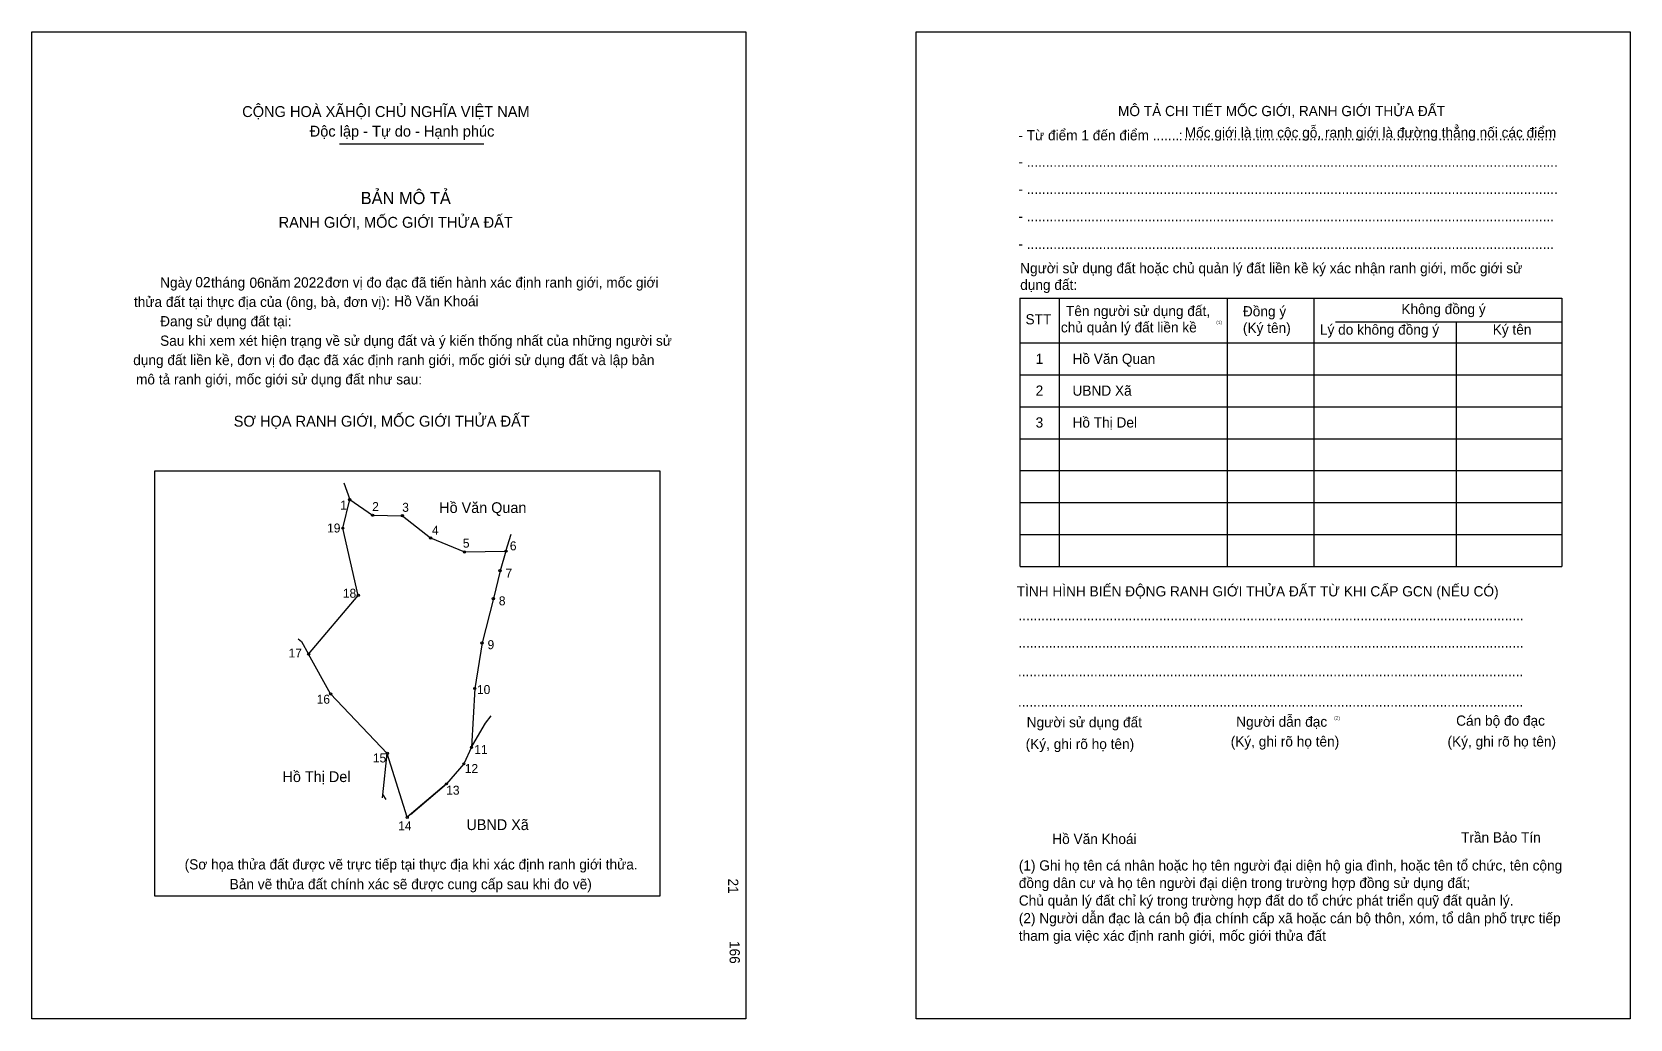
# Model space of a CAD drawing. Extents: x 546215 to 547290, y 1825000 to 1825664.
import ezdxf

# ---------------------------------------------------------------- set-up
doc = ezdxf.new("R2010")
doc.units = 0
for name, color, linetype in [('bmtKhungInTrang1', 7, 'Continuous'), ('bmtKhungInTrang2', 7, 'Continuous'), ('bmtNoiDung', 7, 'Continuous'), ('bmtTemplate', 7, 'Continuous'), ('CanhThua', 7, 'Continuous'), ('MocDinhThua', 7, 'Continuous'), ('RauThua', 7, 'Continuous'), ('SoHieuDinhThua', 7, 'Continuous'), ('TenChuLanCan', 7, 'Continuous')]:
    doc.layers.add(name, color=color, linetype=linetype)

msp = doc.modelspace()

# ---------------------------------------------------------------- linework, layer by layer
at = {"layer": 'bmtKhungInTrang1'}
msp.add_lwpolyline([(546215, 1825664.2), (546695.1, 1825664.2), (546695.1, 1825000.2), (546215, 1825000.2)], close=True, dxfattribs=at)
at = {"layer": 'bmtKhungInTrang2'}
msp.add_lwpolyline([(546809.6, 1825664.2), (547289.8, 1825664.2), (547289.8, 1825000.2), (546809.6, 1825000.2)], close=True, dxfattribs=at)
at = {"layer": 'bmtTemplate'}
for p, q in [((546421.9, 1825589), (546519, 1825589)), ((546905.9, 1825485.1), (546905.9, 1825304.6)), ((547018.9, 1825485.1), (547018.9, 1825304.6)), ((547077, 1825485.3), (547077, 1825304.6)), ((547243.8, 1825485.1), (547243.8, 1825304.6)), ((547091.7, 1825469.2), (547243.8, 1825469.2)), ((546879.6, 1825455), (547243.8, 1825455)), ((546879.6, 1825433.5), (547243.8, 1825433.5)), ((546879.6, 1825412), (547243.8, 1825412)), ((546879.6, 1825390.6), (547243.8, 1825390.6)), ((546879.6, 1825369.1), (547243.8, 1825369.1)), ((546879.6, 1825347.6), (547243.8, 1825347.6)), ((546879.6, 1825326.1), (547243.8, 1825326.1)), ((546879.6, 1825304.6), (547243.8, 1825304.6))]:
    msp.add_line(p, q, dxfattribs=at)
for points in [[(546879.4, 1825485.1), (547243.8, 1825485.1)], [(546879.4, 1825485.1), (546879.4, 1825304.6)], [(547172.9, 1825469), (547172.9, 1825304.6)]]:
    msp.add_lwpolyline(points, dxfattribs=at)
msp.add_lwpolyline([(546297.6, 1825082.9), (546297.6, 1825369), (546637.3, 1825369), (546637.3, 1825082.9)], close=True, dxfattribs=at)
at = {"layer": 'CanhThua'}
for p, q in [((546424.1, 1825330.4), (546428.7, 1825349.6)), ((546428.7, 1825349.6), (546444.1, 1825339.1)), ((546434.5, 1825285.2), (546424.1, 1825330.4)), ((546444.1, 1825339.1), (546464.1, 1825338.8)), ((546464.1, 1825338.8), (546483.1, 1825323.8)), ((546483.1, 1825323.8), (546505.9, 1825314.4)), ((546505.9, 1825314.4), (546533.8, 1825314.9)), ((546533.8, 1825314.9), (546529.8, 1825301.8)), ((546529.8, 1825301.8), (546525.3, 1825283)), ((546401.1, 1825245.6), (546434.5, 1825285.2)), ((546525.3, 1825283), (546517.7, 1825253.2)), ((546415.9, 1825218.9), (546401.1, 1825245.6)), ((546517.7, 1825253.2), (546512.8, 1825222.5)), ((546454, 1825178.9), (546415.9, 1825218.9)), ((546512.8, 1825222.5), (546510.6, 1825183)), ((546510.6, 1825183), (546505.5, 1825171.9)), ((546467.4, 1825135.9), (546454, 1825178.9)), ((546505.5, 1825171.9), (546493.8, 1825158.4)), ((546493.8, 1825158.4), (546467.4, 1825135.9))]:
    msp.add_line(p, q, dxfattribs=at)
at = {"layer": 'MocDinhThua'}
for centre in [(546428.7, 1825349.6), (546424.1, 1825330.4), (546444.1, 1825339.1), (546464.1, 1825338.8), (546483.1, 1825323.8), (546505.9, 1825314.4), (546533.8, 1825314.9), (546529.8, 1825301.8), (546434.5, 1825285.2), (546525.3, 1825283), (546401.1, 1825245.6), (546517.7, 1825253.2), (546512.8, 1825222.5), (546415.9, 1825218.9), (546510.6, 1825183), (546454, 1825178.9), (546505.5, 1825171.9), (546493.8, 1825158.4), (546467.4, 1825135.9)]:
    msp.add_circle(centre, 0.724, dxfattribs=at)
at = {"layer": 'RauThua'}
for p, q in [((546424.8, 1825360.9), (546428.7, 1825349.6)), ((546533.8, 1825314.9), (546537.2, 1825326.4)), ((546394.1, 1825255.9), (546396.3, 1825254.2)), ((546396.3, 1825254.2), (546401.1, 1825245.6)), ((546520.1, 1825199.2), (546523.8, 1825204.2)), ((546510.6, 1825183), (546519.3, 1825198)), ((546519.3, 1825198), (546520.1, 1825199.2)), ((546451, 1825150.9), (546454, 1825178.9)), ((546451, 1825150.9), (546454, 1825178.9)), ((546469.5, 1825137.7), (546493.8, 1825158.4)), ((546450.7, 1825148.9), (546451, 1825150.9)), ((546451, 1825150.9), (546453.1, 1825147.8))]:
    msp.add_line(p, q, dxfattribs=at)

# ---------------------------------------------------------------- texts
at = {"layer": 'bmtNoiDung'}
for s, p in [('02', (546324.9, 1825492.5)), ('06', (546361.3, 1825492.1)), ('2022', (546390.9, 1825492.3)), ('Hồ Văn Khoái', (546458.7, 1825479.7)), ('Hồ Văn Quan ', (546914.8, 1825440.9)), ('1', (546890, 1825440.9)), ('2', (546890, 1825419.5)), ('UBND Xã ', (546914.8, 1825419.5)), ('Hồ Thị Del ', (546914.8, 1825398.1)), ('3', (546890, 1825398.1)), ('Hồ Văn Khoái', (546901.2, 1825117.9))]:
    msp.add_text(s, height=6.87, dxfattribs=at).set_placement(p)
for s, p in [('21', (546683.2, 1825094.7)), ('166', (546684.2, 1825052.7))]:
    msp.add_text(s, height=6.87, rotation=270, dxfattribs=at).set_placement(p)
at = {"layer": 'bmtTemplate'}
for s, height, p in [('CỘNG HOÀ XÃHỘI CHỦ NGHĨA VIỆT NAM', 7.328, (546356.4, 1825607)), ('MÔ TẢ CHI TIẾT MỐC GIỚI, RANH GIỚI THỬA ĐẤT', 6.867, (546945.4, 1825607.6)), ('Độc lập - Tự do - Hạnh phúc', 7.328, (546401.8, 1825593.8)), ('- Từ điểm 1 đến điểm .......', 6.867, (546878.4, 1825591.3)), ('Mốc giới là tim cộc gỗ, ranh giới là đường thẳng nối các điểm', 6.867, (546990.3, 1825593.1)), (':', 6.87, (546986.3, 1825591.3)), ('..................................................................................................', 6.867, (546989.7, 1825591.3)), ('- ............................................................................................................................................', 6.867, (546878.4, 1825573.5)), ('BẢN MÔ TẢ', 8.24, (546436.1, 1825548.4)), ('- ............................................................................................................................................', 6.867, (546878.4, 1825555.2)), ('RANH GIỚI, MỐC GIỚI THỬA ĐẤT', 7.328, (546380.9, 1825532.5)), ('- ...........................................................................................................................................', 6.867, (546878.4, 1825536.9)), ('- ...........................................................................................................................................', 6.867, (546878.4, 1825518.2)), ('Người sử dụng đất hoặc chủ quản lý đất liền kề ký xác nhận ranh giới, mốc giới sử', 6.867, (546879.6, 1825501.9)), ('Ngày     tháng     năm         đơn vị đo đạc đã tiến hành xác định ranh giới, mốc giới ', 6.87, (546301.2, 1825492.3)), ('dụng đất:', 6.87, (546879.6, 1825490.7)), ('thửa đất tại thực địa của (ông, bà, đơn vị):', 6.87, (546283.6, 1825479.2)), ('Tên người sử dụng đất,', 6.867, (546910.4, 1825473.1)), ('Không đồng ý', 6.867, (547136, 1825474.4)), ('Đang sử dụng đất tại:', 6.87, (546301.2, 1825466.2)), ('STT', 6.87, (546883.2, 1825467.5)), ('(1)', 2.29, (547011.5, 1825467.7)), ('Đồng ý', 6.87, (547029.4, 1825472.9)), ('Sau khi xem xét hiện trạng về sử dụng đất và ý kiến thống nhất của những người sử ', 6.87, (546301.2, 1825453.1)), ('chủ quản lý đất liền kề', 6.867, (546907, 1825462.1)), ('(Ký tên)', 6.87, (547029.4, 1825461.7)), ('Lý do không đồng ý', 6.867, (547081.2, 1825460.6)), ('Ký tên', 6.87, (547197.4, 1825460.6)), ('dụng đất liền kề, đơn vị đo đạc đã xác định ranh giới, mốc giới sử dụng đất và lập bản', 6.87, (546283.1, 1825440.1)), ('mô tả ranh giới, mốc giới sử dụng đất như sau:', 6.87, (546285, 1825427.1)), ('SƠ HỌA RANH GIỚI, MỐC GIỚI THỬA ĐẤT', 7.328, (546350.7, 1825398.7)), ('TÌNH HÌNH BIẾN ĐỘNG RANH GIỚI THỬA ĐẤT TỪ KHI CẤP GCN (NẾU CÓ)', 6.867, (546877.3, 1825284.5)), ('.....................................................................................................................................', 6.8773, (546878.4, 1825268.4)), ('.....................................................................................................................................', 6.8773, (546878.4, 1825250.1)), ('.....................................................................................................................................', 6.8773, (546878.1, 1825230.8)), ('.....................................................................................................................................', 6.8773, (546878.1, 1825210.4)), ('Người sử dụng đất', 6.867, (546884, 1825196.4)), ('Người dẫn đạc', 6.867, (547024.9, 1825196.8)), ('(2)', 2.29, (547090.8, 1825201.6)), ('Cán bộ đo đạc', 6.867, (547172.8, 1825197.5)), ('(Ký, ghi rõ họ tên)', 6.867, (547021.2, 1825183.5)), ('(Ký, ghi rõ họ tên)', 6.867, (547167, 1825183.5)), ('(Ký, ghi rõ họ tên)', 6.867, (546883.3, 1825181.8)), ('Trần Bảo Tín', 6.867, (547176.1, 1825118.9)), ('(Sơ họa thửa đất được vẽ trực tiếp tại thực địa khi xác định ranh giới thửa.', 6.87, (546317.7, 1825100.8)), ('(1) Ghi họ tên cá nhân hoặc họ tên người đại diện hộ gia đình, hoặc tên tổ chức, tên cộng', 6.867, (546878.7, 1825100.1)), ('Bản vẽ thửa đất chính xác sẽ được cung cấp sau khi đo vẽ)', 6.87, (546348, 1825087.5)), ('đồng dân cư và họ tên người đại diện trong trường hợp đồng sử dụng đất;', 6.867, (546878.7, 1825088.3)), ('Chủ quản lý đất chỉ ký trong trường hợp đất do tổ chức phát triển quỹ đất quản lý.', 6.867, (546878.7, 1825076.5)), ('(2) Người dẫn đạc là cán bộ địa chính cấp xã hoặc cán bộ thôn, xóm, tổ dân phố trực tiếp', 6.867, (546878.7, 1825064.6)), ('tham gia việc xác định ranh giới, mốc giới thửa đất', 6.867, (546878.7, 1825052.8))]:
    msp.add_text(s, height=height, dxfattribs=at).set_placement(p)
at = {"layer": 'SoHieuDinhThua'}
for s, p in [('1', (546422.3, 1825342.9)), ('2', (546443.8, 1825341.9)), ('3', (546464, 1825341.4)), ('19', (546413.5, 1825327.5)), ('4', (546484, 1825326)), ('5', (546504.8, 1825317.3)), ('6', (546536.4, 1825315.5)), ('7', (546533.5, 1825297.2)), ('18', (546424.1, 1825283.6)), ('8', (546529, 1825278.5)), ('9', (546521.4, 1825249)), ('17', (546387.6, 1825243.4)), ('10', (546514.3, 1825218.8)), ('16', (546406.5, 1825212.3)), ('11', (546512.5, 1825178.5)), ('15', (546444.3, 1825172.8)), ('12', (546506.1, 1825165.7)), ('13', (546493.6, 1825151.1)), ('14', (546461.3, 1825127.1))]:
    msp.add_text(s, height=6.03, dxfattribs=at).set_placement(p)
at = {"layer": 'TenChuLanCan'}
for s, height, p in [('Hồ Văn Quan', 7.237, (546488.9, 1825340.6)), ('Hồ Thị Del', 7.24, (546383.5, 1825159.6)), ('UBND Xã', 7.24, (546507.2, 1825127.3))]:
    msp.add_text(s, height=height, dxfattribs=at).set_placement(p)

doc.saveas('drawing.dxf')
